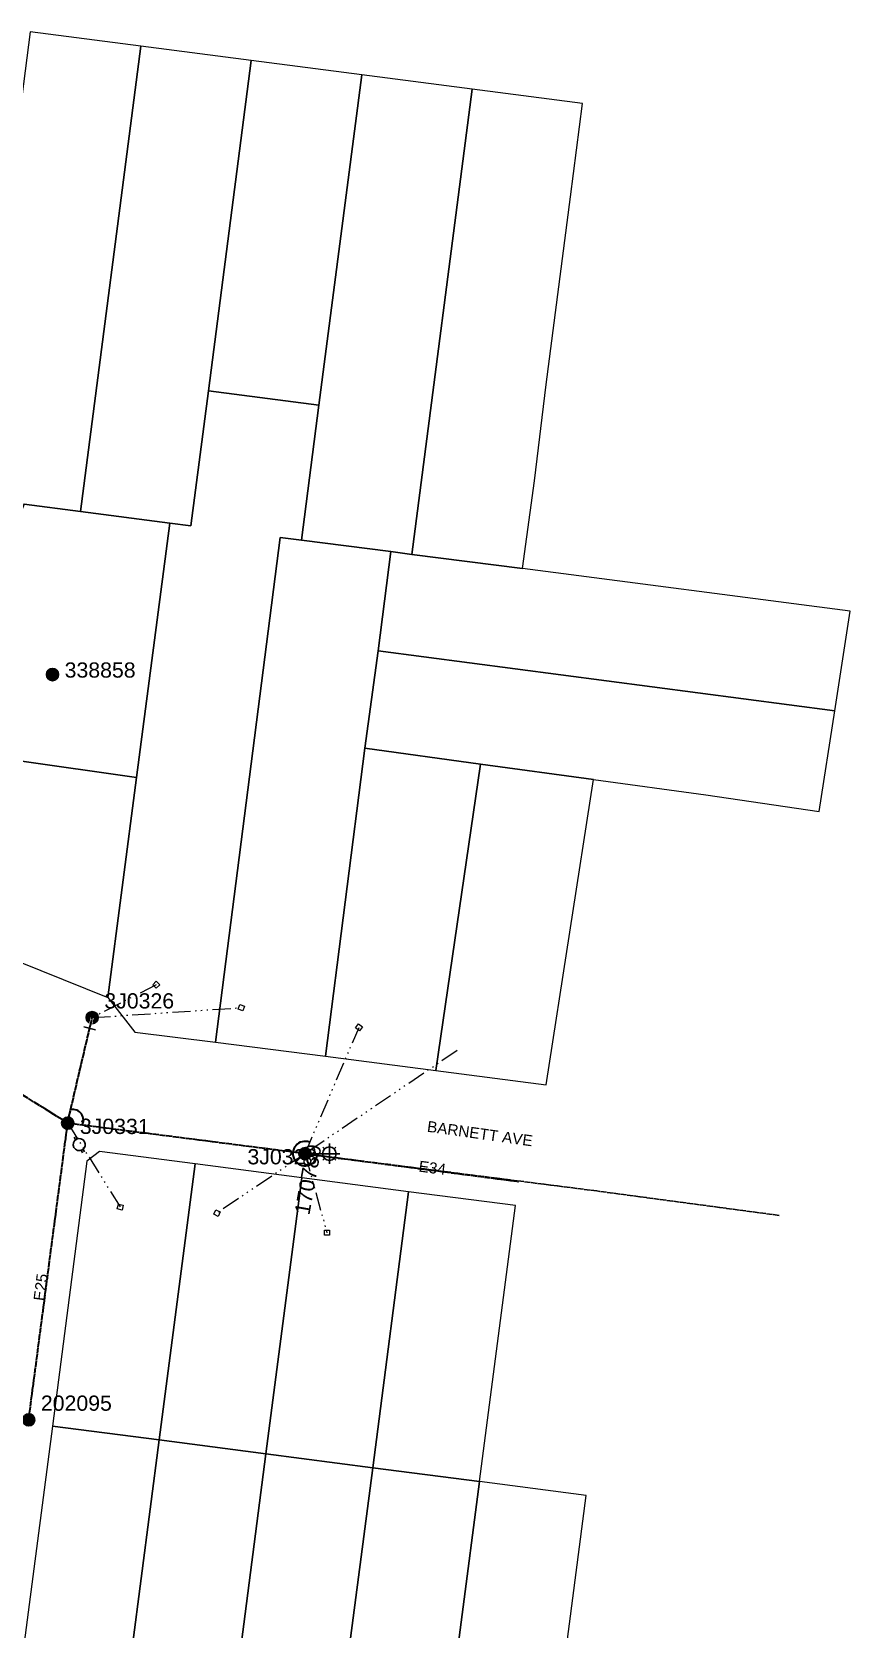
# Model space of a CAD drawing. Header units: metres. Extents: x 244561 to 254068, y 6159332 to 6162744.
# Drawn here: x 252453.5 to 252587.9, y 6162050.8 to 6162313.1 of the extents above; entities that cross this region are included whole.
import ezdxf
from ezdxf.enums import TextEntityAlignment as Align

# ---------------------------------------------------------------- set-up
doc = ezdxf.new("R2010")
doc.units = ezdxf.units.M
doc.linetypes.add('Cable Exist OH', pattern=[1, 1, 0])
doc.linetypes.add('PHANTOMX2', pattern=[6.6, 3, -0.75, 0.2, -0.75, 0.2, -0.75, 0.2, -0.75])
doc.layers.get('0').update_dxf_attribs({"color": 6})
for name, color, linetype, lineweight in [('_User_LV_Exist', 5, 'Continuous', 35), ('Cadastre Developer_SP_NEW', 92, 'Continuous', 15), ('Cadastre Land Parcels_SP_EXT', 118, 'Continuous', 15), ('Cadastre Roads_SP_EXT', 218, 'Continuous', 15), ('Mains_LV_EXT', 163, 'Continuous', 25), ('Mains_SL_EXT', 131, 'Continuous', 25), ('Services_SP_EXT', 42, 'PHANTOMX2', 20)]:
    doc.layers.add(name, color=color, linetype=linetype, lineweight=lineweight)
for name, color, linetype in [('Equip_SP_LV_EXT', 7, 'Continuous'), ('Equip_SP_SL_EXT', 7, 'Continuous'), ('SupportsOH_SP_TR_HV_LV_SL_EXT', 7, 'Continuous')]:
    doc.layers.add(name, color=color, linetype=linetype)
doc.styles.add('iecARIAL', font='arial.ttf', dxfattribs={"height": 2})
doc.styles.add('POLE_LABEL', font='arial.ttf', dxfattribs={"height": 2})
doc.styles.add('SL_LABEL', font='arial.ttf', dxfattribs={"height": 2})
doc.styles.get("Standard").update_dxf_attribs({"font": 'arial.ttf'})

# ---------------------------------------------------------------- blocks, each defined once
blk = doc.blocks.new('LV_OH_LINKS_OPEN_EXT')
for p, q in [((-0.17, 4.97), (-0.17, 5.46)), ((0.17, 4.97), (0.17, 5.46)), ((-0.17, 3), (-0.17, 2.5)), ((0.17, 3), (0.17, 2.5))]:
    blk.add_line(p, q)
blk.add_lwpolyline([(0, 2.99, 1), (0, 4.98, 1)], format="xyb", close=True)
at = {"flags": 9}
for tag, p in [('ACTUAL_STATUS', (0, 0)), ('CONSTRUCTED_VOLTAGE', (0, -0.2)), ('OPERATING_VOLTAGE', (0, -0.6)), ('ORIENTATION', (0, -0.8)), ('OWNED_BY', (0, -1)), ('STATE', (0, -1.2)), ('SWITCH_TYPE', (0, -1.4)), ('NO_PHASES', (0, -0.4)), ('USAGE', (0, -1.6)), ('LEGEND', (0, -1.8)), ('NOTES', (0, -2))]:
    blk.add_attdef(tag, text='', height=0.2, dxfattribs=at).set_placement(p, align=Align.MIDDLE_LEFT)
at = {"flags": 1}
blk.add_attdef('Z', (0, 0), '', height=0.2, dxfattribs=at)
blk = doc.blocks.new('SL_LANTERN_EXT')
at = {"flags": 9}
for tag, p in [('LRATECODE', (-7.4, 0)), ('LOUTREACHVOCAB', (-7.2, 0)), ('LOUTREACH', (-7, 0)), ('LANTNUMBER', (-6.6, 0)), ('LNEW', (-6.4, 0)), ('LMASTVOCAB', (-6.2, 0)), ('LMAST', (-6, 0)), ('LLAMPVOCAB', (-5.8, 0)), ('LLAMP', (-5.6, 0)), ('LEXIST', (-5.4, 0)), ('LCHARGE3PERCENT', (-5.2, 0)), ('LCHARGE3', (-5, 0)), ('LCHARGE2PERCENT', (-4.8, 0)), ('LCHARGE2', (-4.6, 0)), ('LCHARGE1PERCENT', (-4.4, 0)), ('LCHARGE1', (-4.2, 0)), ('LCATEGORY', (-4, 0)), ('LBRACKETVOCAB', (-3.8, 0)), ('LBRACKET', (-3.6, 0)), ('LKINGHEIGHT', (-3.4, 0)), ('CREPLACE', (-3.2, 0)), ('CREMOVE', (-3, 0)), ('CNUMBER', (-2.8, 0)), ('CNEW', (-2.6, 0)), ('CEXIST', (-2.4, 0)), ('USAGE', (-2.2, 0)), ('STATE', (-2, 0)), ('OWNED_BY', (-1.8, 0)), ('ORIENTATION', (-1.6, 0)), ('OPERATING_VOLTAGE', (-1.4, 0)), ('NO_PHASES', (-1.2, 0)), ('LANTERN_TYPE', (-1, 0)), ('LANTERN_PURPOSE', (-0.8, 0)), ('CONTROL_TYPE', (-0.6, 0)), ('CONSTRUCTED_VOLTAGE', (-0.4, 0))]:
    blk.add_attdef(tag, text='', height=0.001, rotation=270, dxfattribs=at).set_placement(p, align=Align.MIDDLE_LEFT)
at = {"style": 'SL_LABEL', "flags": 9}
blk.add_attdef('STREET_CODE', text='', height=0.001, rotation=270, dxfattribs=at).set_placement((0, 0), align=Align.MIDDLE_LEFT)
at = {"flags": 1}
blk.add_attdef('Z', (0, 0), '', height=0.001, rotation=270, dxfattribs=at)
at = {"width": 0.9}
blk.add_attdef('LNUMBER', text='', height=1, dxfattribs=at).set_placement((7, -1), align=Align.MIDDLE_LEFT)
at = {"flags": 9}
for tag, p in [('LREMOVE', (0, -7.6)), ('LREPLACE', (0, -7.8)), ('LTYPE', (0, -8)), ('LTYPEVOCAB', (0, -8.2)), ('LEGEND', (0, -8.4)), ('SUBURB', (0, -8.6)), ('STREETNAME', (0, -8.8)), ('LOCATION', (0, -9)), ('NOTES', (0, -9.2)), ('MAINTAINED_BY', (0, -9.86))]:
    blk.add_attdef(tag, text='', height=0.001, dxfattribs=at).set_placement(p, align=Align.MIDDLE_LEFT)
blk.add_attdef('OPERATED_BY', (0, -9.61), '', height=0.001, dxfattribs=at)
blk.add_wipeout([(5.69, 0), (5.06, -1.06), (4, -1.69), (2.94, -1.06), (2.31, 0), (2.94, 1.06), (4, 1.69), (5.06, 1.06)])
for p, q in [((0, 0), (4, 0)), ((2.94, 1.06), (3.2, 0.8)), ((4, 1.69), (4, 0)), ((5.06, 1.06), (4.8, 0.8)), ((2.94, -1.06), (3.2, -0.8)), ((4, 0), (5.69, 0)), ((4, 0), (4, -1.69)), ((5.06, -1.06), (4.8, -0.8))]:
    blk.add_line(p, q)
blk.add_circle((4, 0), 1.12)
blk = doc.blocks.new('CCP_EXT')
at = {"flags": 9}
blk.add_attdef('NOTES', text='', height=0.2, dxfattribs=at).set_placement((0, -2), align=Align.MIDDLE_LEFT)
blk.add_wipeout([(0, 0.57), (0.57, 0), (0, -0.57), (-0.57, 0)])
blk.add_lwpolyline([(-0.57, 0), (0, 0.57), (0.57, 0), (0, -0.57), (-0.57, 0)])
at = {"flags": 1}
blk.add_attdef('Z', (0, 0), '', height=0.2, dxfattribs=at)
at = {"flags": 9}
for tag, p in [('CCP_TYPE', (0, 0)), ('CONSTRUCTED_VOLTAGE', (0, -0.2)), ('OPERATING_VOLTAGE', (0, -0.6)), ('ORIENTATION', (0, -0.8)), ('OWNED_BY', (0, -1)), ('STATE', (0, -1.8)), ('NO_PHASES', (0, -0.4)), ('USAGE', (0, -1.2)), ('LEGEND', (0, -1.4)), ('LIFE_SUPPORT', (0, -1.6))]:
    blk.add_attdef(tag, text='', height=0.2, dxfattribs=at).set_placement(p, align=Align.MIDDLE_LEFT)
blk = doc.blocks.new('POLE_EXT')
blk.add_hatch(color=256).paths.add_polyline_path([(-1, 0, 1), (1, 0, 1)])
blk.add_lwpolyline([(-1, 0, 1), (1, 0, 1)], format="xyb", close=True)
at = {"flags": 8}
blk.add_attdef('pNumber', text='', height=2, dxfattribs=at).set_placement((2.5, 2.5), align=Align.MIDDLE_CENTER)
at = {"style": 'POLE_LABEL', "flags": 9}
for tag, p in [('STRUCTURE_PLANT_NUMBER', (1.35, 0.03)), ('STREET_CODE', (1.35, -0.2))]:
    blk.add_attdef(tag, text='', height=0.2, dxfattribs=at).set_placement(p, align=Align.MIDDLE_LEFT)
at = {"flags": 9}
for tag, p in [('OWNED_BY', (1.35, -0.4)), ('SPECIAL_USE', (1.35, -0.8)), ('STATE', (1.35, -1)), ('cLV', (1.35, -1.4)), ('hDepth', (1.35, -1.6)), ('hDia', (1.35, -1.8)), ('cHV', (1.35, -2)), ('PARENT', (1.35, -0.6)), ('USAGE', (1.35, -1.2)), ('LBRACKET', (1.35, -2.2)), ('LExisting', (1.35, -2.4)), ('LANTNUMBER', (1.35, -2.6)), ('cLinedev', (1.35, -3.4)), ('pExisting', (1.35, -3.8)), ('pFooting', (1.35, -4.4)), ('pNew', (1.35, -4.6)), ('pRelocate', (1.35, -5)), ('pRemove', (1.35, -5.2)), ('LOther', (1.35, -2.8)), ('LRemove', (1.35, -3)), ('LEGEND', (1.35, -3.2)), ('LOCATION', (1.35, -3.6)), ('PFNUMBER', (1.35, -4)), ('NEWPFNUMBER', (1.35, -4.2)), ('pReplace', (1.35, -5.4)), ('pStay', (1.35, -5.6)), ('pType', (1.35, -5.8)), ('cspan', (1.35, -6)), ('STREETNAME', (1.35, -6.2)), ('SUBURB', (1.35, -6.4)), ('OPERATED_BY', (1.36, -7.01)), ('NOTES', (1.35, -6.6)), ('MAINTAINED_BY', (1.36, -6.81))]:
    blk.add_attdef(tag, text='', height=0.2, dxfattribs=at).set_placement(p, align=Align.MIDDLE_LEFT)
at = {"flags": 1}
blk.add_attdef('Z', (1.35, -7.33), '', height=0.2, dxfattribs=at)
blk = doc.blocks.new('End Shackle_EXT')
blk.add_wipeout([(0, 0.25), (1.81, 0.25), (1.82, -0.25), (0, -0.25)])
blk.add_line((1.81, -1), (1.81, 1))
at = {"flags": 1}
blk.add_attdef('Z', (0, 0), '', height=0.2, dxfattribs=at)
at = {"flags": 9}
for tag, p in [('CONNECTOR_TYPE', (0, 0)), ('CONSTRUCTED_VOLTAGE', (0, -0.2)), ('OPERATING_VOLTAGE', (0, -0.6)), ('ORIENTATION', (0, -0.8)), ('OWNED_BY', (0, -1)), ('STATE', (0, -1.2)), ('NO_PHASES', (0, -0.4)), ('USAGE', (0, -1.4)), ('NOTES', (0, -1.6))]:
    blk.add_attdef(tag, text='', height=0.2, dxfattribs=at).set_placement(p, align=Align.MIDDLE_LEFT)

msp = doc.modelspace()

# ---------------------------------------------------------------- linework, layer by layer
at = {"layer": '_User_LV_Exist', "linetype": 'Cable Exist OH'}
for points in [[(252459.4153, 6162133.8492), (252433.0499, 6162150.3823)], [(252453.0105, 6162085.1214), (252459.4153, 6162133.8492)]]:
    msp.add_lwpolyline(points, dxfattribs=at)
at = {"layer": '_User_LV_Exist', "linetype": 'Continuous'}
msp.add_lwpolyline([(252461.7391, 6162133.4617, 0.66362111), (252459.8911, 6162136.068)], format="xyb", dxfattribs=at)
at = {"layer": 'Cadastre Developer_SP_NEW', "linetype": 'Continuous'}
for points in [[(252471.4127, 6162310.7403), (252453.2761, 6162313.09), (252443.372, 6162236.6834), (252452.2398, 6162235.5341), (252461.5085, 6162234.3328), (252471.4127, 6162310.7403)], [(252482.5211, 6162254.167), (252489.5493, 6162308.3887), (252471.4127, 6162310.7403), (252461.5085, 6162234.3328), (252476.1668, 6162232.4332), (252479.6458, 6162231.9823), (252482.5211, 6162254.167)], [(252507.6852, 6162306.0379), (252489.5493, 6162308.3887), (252482.5211, 6162254.167), (252500.6676, 6162251.8146), (252507.6852, 6162306.0379)], [(252525.8241, 6162303.6913), (252507.6852, 6162306.0379), (252500.6676, 6162251.8146), (252497.7955, 6162229.6289), (252512.4586, 6162227.7344), (252515.9344, 6162227.2843), (252525.8241, 6162303.6913)], [(252536.0536, 6162239.3413), (252537.9837, 6162255.1618), (252541.98, 6162285.9934), (252543.9584, 6162301.3355), (252525.8241, 6162303.6913), (252515.9344, 6162227.2843), (252534.0683, 6162224.9345), (252536.0536, 6162239.3413)], [(252476.1668, 6162232.4332), (252461.5085, 6162234.3328), (252452.2398, 6162235.5341), (252426.1459, 6162170.5242), (252440.2865, 6162164.8344), (252451.1365, 6162193.4317), (252470.7326, 6162190.6496), (252476.1668, 6162232.4332)], [(252587.8819, 6162217.9557), (252534.0683, 6162224.9345), (252515.9344, 6162227.2843), (252512.4586, 6162227.7344), (252510.4171, 6162211.4353), (252585.3622, 6162201.6089), (252587.8819, 6162217.9557)], [(252585.3622, 6162201.6089), (252510.4171, 6162211.4353), (252508.2259, 6162195.4515), (252527.2095, 6162192.816), (252545.7349, 6162190.3115), (252564.2166, 6162187.7759), (252582.8076, 6162185.0343), (252585.3622, 6162201.6089)], [(252470.7326, 6162190.6496), (252451.1365, 6162193.4317), (252440.2865, 6162164.8344), (252466.0287, 6162154.478), (252470.7326, 6162190.6496)], [(252545.7349, 6162190.3115), (252527.2095, 6162192.816), (252519.8555, 6162142.4866), (252537.9918, 6162140.1368), (252545.7349, 6162190.3115)], [(252532.9257, 6162120.3175), (252515.3965, 6162122.5988), (252509.501, 6162077.2581), (252527.0318, 6162074.9778), (252532.9257, 6162120.3175)], [(252474.4413, 6162081.8198), (252456.9113, 6162084.1001), (252451.2495, 6162040.5748), (252452.8239, 6162038.5034), (252468.5179, 6162036.2694), (252474.4413, 6162081.8198)], [(252491.9711, 6162079.5385), (252474.4413, 6162081.8198), (252468.5179, 6162036.2694), (252486.0204, 6162033.7794), (252491.9711, 6162079.5385)], [(252509.501, 6162077.2581), (252491.9711, 6162079.5385), (252486.0204, 6162033.7794), (252503.5238, 6162031.2883), (252509.501, 6162077.2581)], [(252527.0318, 6162074.9778), (252509.501, 6162077.2581), (252503.5238, 6162031.2883), (252521.0264, 6162028.7963), (252527.0318, 6162074.9778)], [(252544.5617, 6162072.6964), (252527.0318, 6162074.9778), (252521.0264, 6162028.7963), (252538.529, 6162026.3051), (252544.5617, 6162072.6964)]]:
    msp.add_lwpolyline(points, close=True, dxfattribs=at)
at = {"layer": 'Cadastre Land Parcels_SP_EXT', "linetype": 'Continuous'}
for points in [[(252471.4127, 6162310.7403), (252453.2761, 6162313.09), (252443.372, 6162236.6834), (252452.2398, 6162235.5341), (252461.5085, 6162234.3328), (252471.4127, 6162310.7403)], [(252482.5211, 6162254.167), (252489.5493, 6162308.3887), (252471.4127, 6162310.7403), (252461.5085, 6162234.3328), (252476.1668, 6162232.4332), (252479.6458, 6162231.9823), (252482.5211, 6162254.167)], [(252507.6852, 6162306.0379), (252489.5493, 6162308.3887), (252482.5211, 6162254.167), (252500.6676, 6162251.8146), (252507.6852, 6162306.0379)], [(252525.8241, 6162303.6913), (252507.6852, 6162306.0379), (252500.6676, 6162251.8146), (252497.7955, 6162229.6289), (252512.4586, 6162227.7344), (252515.9344, 6162227.2843), (252525.8241, 6162303.6913)], [(252536.0536, 6162239.3413), (252537.9837, 6162255.1618), (252541.98, 6162285.9934), (252543.9584, 6162301.3355), (252525.8241, 6162303.6913), (252515.9344, 6162227.2843), (252534.0683, 6162224.9345), (252536.0536, 6162239.3413)], [(252500.6676, 6162251.8146), (252482.5211, 6162254.167), (252479.6458, 6162231.9823), (252476.1668, 6162232.4332), (252470.7326, 6162190.6496), (252466.0287, 6162154.478), (252470.4473, 6162148.8298), (252483.6766, 6162147.1616), (252494.3197, 6162230.079), (252497.7955, 6162229.6289), (252500.6676, 6162251.8146)], [(252476.1668, 6162232.4332), (252461.5085, 6162234.3328), (252452.2398, 6162235.5341), (252426.1459, 6162170.5242), (252440.2865, 6162164.8344), (252451.1365, 6162193.4317), (252470.7326, 6162190.6496), (252476.1668, 6162232.4332)], [(252508.2259, 6162195.4515), (252510.4171, 6162211.4353), (252512.4586, 6162227.7344), (252497.7955, 6162229.6289), (252494.3197, 6162230.079), (252483.6766, 6162147.1616), (252501.7193, 6162144.8362), (252508.2259, 6162195.4515)], [(252587.8819, 6162217.9557), (252534.0683, 6162224.9345), (252515.9344, 6162227.2843), (252512.4586, 6162227.7344), (252510.4171, 6162211.4353), (252585.3622, 6162201.6089), (252587.8819, 6162217.9557)], [(252585.3622, 6162201.6089), (252510.4171, 6162211.4353), (252508.2259, 6162195.4515), (252527.2095, 6162192.816), (252545.7349, 6162190.3115), (252564.2166, 6162187.7759), (252582.8076, 6162185.0343), (252585.3622, 6162201.6089)], [(252527.2095, 6162192.816), (252508.2259, 6162195.4515), (252501.7193, 6162144.8362), (252519.8555, 6162142.4866), (252527.2095, 6162192.816)], [(252470.7326, 6162190.6496), (252451.1365, 6162193.4317), (252440.2865, 6162164.8344), (252466.0287, 6162154.478), (252470.7326, 6162190.6496)], [(252545.7349, 6162190.3115), (252527.2095, 6162192.816), (252519.8555, 6162142.4866), (252537.9918, 6162140.1368), (252545.7349, 6162190.3115)], [(252480.3391, 6162127.1596), (252464.622, 6162129.204), (252462.5724, 6162127.6265), (252456.9113, 6162084.1001), (252474.4413, 6162081.8198), (252480.3391, 6162127.1596)], [(252497.8674, 6162124.8792), (252480.3391, 6162127.1596), (252474.4413, 6162081.8198), (252491.9711, 6162079.5385), (252497.8674, 6162124.8792)], [(252515.3965, 6162122.5988), (252497.8674, 6162124.8792), (252491.9711, 6162079.5385), (252509.501, 6162077.2581), (252515.3965, 6162122.5988)], [(252532.9257, 6162120.3175), (252515.3965, 6162122.5988), (252509.501, 6162077.2581), (252527.0318, 6162074.9778), (252532.9257, 6162120.3175)], [(252474.4413, 6162081.8198), (252456.9113, 6162084.1001), (252451.2495, 6162040.5748), (252452.8239, 6162038.5034), (252468.5179, 6162036.2694), (252474.4413, 6162081.8198)], [(252491.9711, 6162079.5385), (252474.4413, 6162081.8198), (252468.5179, 6162036.2694), (252486.0204, 6162033.7794), (252491.9711, 6162079.5385)], [(252509.501, 6162077.2581), (252491.9711, 6162079.5385), (252486.0204, 6162033.7794), (252503.5238, 6162031.2883), (252509.501, 6162077.2581)], [(252527.0318, 6162074.9778), (252509.501, 6162077.2581), (252503.5238, 6162031.2883), (252521.0264, 6162028.7963), (252527.0318, 6162074.9778)], [(252544.5617, 6162072.6964), (252527.0318, 6162074.9778), (252521.0264, 6162028.7963), (252538.529, 6162026.3051), (252544.5617, 6162072.6964)]]:
    msp.add_lwpolyline(points, close=True, dxfattribs=at)
at = {"layer": 'Mains_LV_EXT', "linetype": 'Cable Exist OH'}
for points in [[(252459.4153, 6162133.8492), (252433.0499, 6162150.3823)], [(252453.0105, 6162085.1214), (252459.4153, 6162133.8492)]]:
    msp.add_lwpolyline(points, dxfattribs=at)
at = {"layer": 'Mains_LV_EXT', "linetype": 'Continuous'}
for points in [[(252461.7391, 6162133.4617, 0.66362111), (252459.8911, 6162136.068)], [(252499.1163, 6162130.7406, 2.92430009), (252500.3829, 6162128.6347)]]:
    msp.add_lwpolyline(points, format="xyb", dxfattribs=at)

# ---------------------------------------------------------------- block references
at = {"layer": 'Equip_SP_LV_EXT', "rotation": 208.4130111369218}
msp.add_blockref('LV_OH_LINKS_OPEN_EXT', (252459.4153, 6162133.8492), dxfattribs=at)
at = {"layer": 'SupportsOH_SP_TR_HV_LV_SL_EXT'}
ref = msp.add_blockref('POLE_EXT', (252456.911, 6162207.537), dxfattribs=at)
ref.add_attrib('ASSET_NUM', '338858', dxfattribs={"layer": '0', "height": 2.5, "style": 'POLE_LABEL'}).set_placement((252458.911, 6162208.287), align=Align.MIDDLE_LEFT)
ref = msp.add_blockref('POLE_EXT', (252459.4153, 6162133.8491), dxfattribs=at)
ref.add_attrib('ASSET_NUM', '3J0331', dxfattribs={"layer": '0', "height": 2.5, "rotation": 359.840715, "style": 'POLE_LABEL'}).set_placement((252461.4153, 6162134.5991), align=Align.TOP_LEFT)
ref = msp.add_blockref('POLE_EXT', (252453.0105, 6162085.1213), dxfattribs=at)
ref.add_attrib('ASSET_NUM', '202095', dxfattribs={"layer": '0', "height": 2.5, "style": 'POLE_LABEL'}).set_placement((252455.0105, 6162085.8713), align=Align.BOTTOM_LEFT)

# ---------------------------------------------------------------- texts
at = {"layer": 'Cadastre Roads_SP_EXT'}
msp.add_text('BARNETT AVE', height=1.8, rotation=352.053533, dxfattribs=at).set_placement((252518.3398, 6162132.4635))
at = {"layer": 'Mains_LV_EXT'}
for s, rotation, p in [('E34', 352.673202, (252516.9609, 6162125.9176)), ('E25', 82.675035, (252455.5683, 6162104.5805))]:
    msp.add_text(s, height=1.8, rotation=rotation, dxfattribs=at).set_placement(p)

# ---------------------------------------------------------------- next in the draw order: block references
at = {"layer": 'Equip_SP_SL_EXT'}
ref = msp.add_blockref('SL_LANTERN_EXT', (252498.3835, 6162128.8459), dxfattribs=at)
ref.add_attrib('ASSET_NUM', '170789', dxfattribs={"layer": '0', "height": 2.5, "rotation": 80.00789, "style": 'iecARIAL'}).set_placement((252499.8835, 6162130.3459), align=Align.MIDDLE_RIGHT)
at = {"layer": 'Services_SP_EXT'}
msp.add_blockref('CCP_EXT', (252473.9646, 6162156.6049), dxfattribs=at)
for p, rotation in [((252487.9173, 6162152.8326), 23.55947909569867), ((252507.2555, 6162149.5973), 97.8335205534648), ((252468.0446, 6162120.0682), 211.6132983026538), ((252483.9276, 6162119.0871), 289.8284672299231), ((252501.9808, 6162115.8658), 224.5553058044516)]:
    msp.add_blockref('CCP_EXT', p, dxfattribs=dict(at, rotation=rotation))

# ---------------------------------------------------------------- next in the draw order: linework, layer by layer
at = {"layer": '_User_LV_Exist', "linetype": 'Cable Exist OH'}
for points in [[(252498.3834, 6162128.8459), (252459.3726, 6162133.8517)], [(252498.3834, 6162128.8459), (252533.4418, 6162124.284)]]:
    msp.add_lwpolyline(points, dxfattribs=at)
at = {"layer": '_User_LV_Exist', "linetype": 'Continuous'}
msp.add_lwpolyline([(252499.1163, 6162130.7406, 2.92430009), (252500.3829, 6162128.6347)], format="xyb", dxfattribs=at)
at = {"layer": 'Cadastre Developer_SP_NEW', "linetype": 'Continuous'}
for points in [[(252500.6676, 6162251.8146), (252482.5211, 6162254.167), (252479.6458, 6162231.9823), (252476.1668, 6162232.4332), (252470.7326, 6162190.6496), (252466.0287, 6162154.478), (252470.4473, 6162148.8298), (252483.6766, 6162147.1616), (252494.3197, 6162230.079), (252497.7955, 6162229.6289), (252500.6676, 6162251.8146)], [(252508.2259, 6162195.4515), (252510.4171, 6162211.4353), (252512.4586, 6162227.7344), (252497.7955, 6162229.6289), (252494.3197, 6162230.079), (252483.6766, 6162147.1616), (252501.7193, 6162144.8362), (252508.2259, 6162195.4515)], [(252527.2095, 6162192.816), (252508.2259, 6162195.4515), (252501.7193, 6162144.8362), (252519.8555, 6162142.4866), (252527.2095, 6162192.816)], [(252480.3391, 6162127.1596), (252464.622, 6162129.204), (252462.5724, 6162127.6265), (252456.9113, 6162084.1001), (252474.4413, 6162081.8198), (252480.3391, 6162127.1596)], [(252497.8674, 6162124.8792), (252480.3391, 6162127.1596), (252474.4413, 6162081.8198), (252491.9711, 6162079.5385), (252497.8674, 6162124.8792)], [(252515.3965, 6162122.5988), (252497.8674, 6162124.8792), (252491.9711, 6162079.5385), (252509.501, 6162077.2581), (252515.3965, 6162122.5988)]]:
    msp.add_lwpolyline(points, close=True, dxfattribs=at)
at = {"layer": 'Mains_LV_EXT', "linetype": 'Cable Exist OH'}
for points in [[(252498.3834, 6162128.8459), (252459.3726, 6162133.8517)], [(252498.3834, 6162128.8459), (252533.4418, 6162124.284)]]:
    msp.add_lwpolyline(points, dxfattribs=at)
at = {"layer": 'Mains_SL_EXT', "linetype": 'Cable Exist OH'}
msp.add_lwpolyline([(252576.237, 6162118.7052), (252546.3094, 6162122.7195), (252498.3834, 6162128.8459)], dxfattribs=at)
at = {"layer": 'Services_SP_EXT'}
for points in [[(252473.9647, 6162156.6049), (252463.4301, 6162151.1943)], [(252463.4301, 6162151.1943), (252487.9173, 6162152.8327)], [(252498.3834, 6162128.8459), (252507.2555, 6162149.5973)], [(252523.3582, 6162145.7738), (252498.3834, 6162128.8459)], [(252459.4153, 6162133.8492), (252468.0446, 6162120.0682)], [(252498.3834, 6162128.8459), (252483.9276, 6162119.0872)], [(252498.3834, 6162128.8459), (252501.9808, 6162115.8658)]]:
    msp.add_lwpolyline(points, dxfattribs=at)

# ---------------------------------------------------------------- next in the draw order: block references
at = {"layer": 'SupportsOH_SP_TR_HV_LV_SL_EXT'}
ref = msp.add_blockref('POLE_EXT', (252463.4302, 6162151.1943), dxfattribs=at)
ref.add_attrib('ASSET_NUM', '3J0326', dxfattribs={"layer": '0', "height": 2.5, "style": 'POLE_LABEL'}).set_placement((252465.4302, 6162151.9443), align=Align.BOTTOM_LEFT)
ref = msp.add_blockref('POLE_EXT', (252498.3834, 6162128.8459), dxfattribs=at)
ref.add_attrib('ASSET_NUM', '3J0328', dxfattribs={"layer": '0', "height": 2.5, "style": 'POLE_LABEL'}).set_placement((252500.3834, 6162129.5959), align=Align.TOP_RIGHT)

# ---------------------------------------------------------------- next in the draw order: block references
at = {"layer": 'Mains_LV_EXT', "rotation": 256.8317385502028}
msp.add_blockref('End Shackle_EXT', (252463.4301, 6162151.1943), dxfattribs=at)

# ---------------------------------------------------------------- next in the draw order: linework, layer by layer
at = {"layer": '_User_LV_Exist', "linetype": 'Cable Exist OH'}
msp.add_lwpolyline([(252459.3726, 6162133.8517), (252463.4301, 6162151.1943)], dxfattribs=at)
at = {"layer": 'Mains_LV_EXT', "linetype": 'Cable Exist OH'}
msp.add_lwpolyline([(252459.3726, 6162133.8517), (252463.4301, 6162151.1943)], dxfattribs=at)
at = {"layer": 'Mains_SL_EXT', "linetype": 'Cable Exist OH'}
msp.add_lwpolyline([(252498.3834, 6162128.8459), (252459.4153, 6162133.8492), (252433.0499, 6162150.3823)], dxfattribs=at)

doc.saveas('drawing.dxf')
